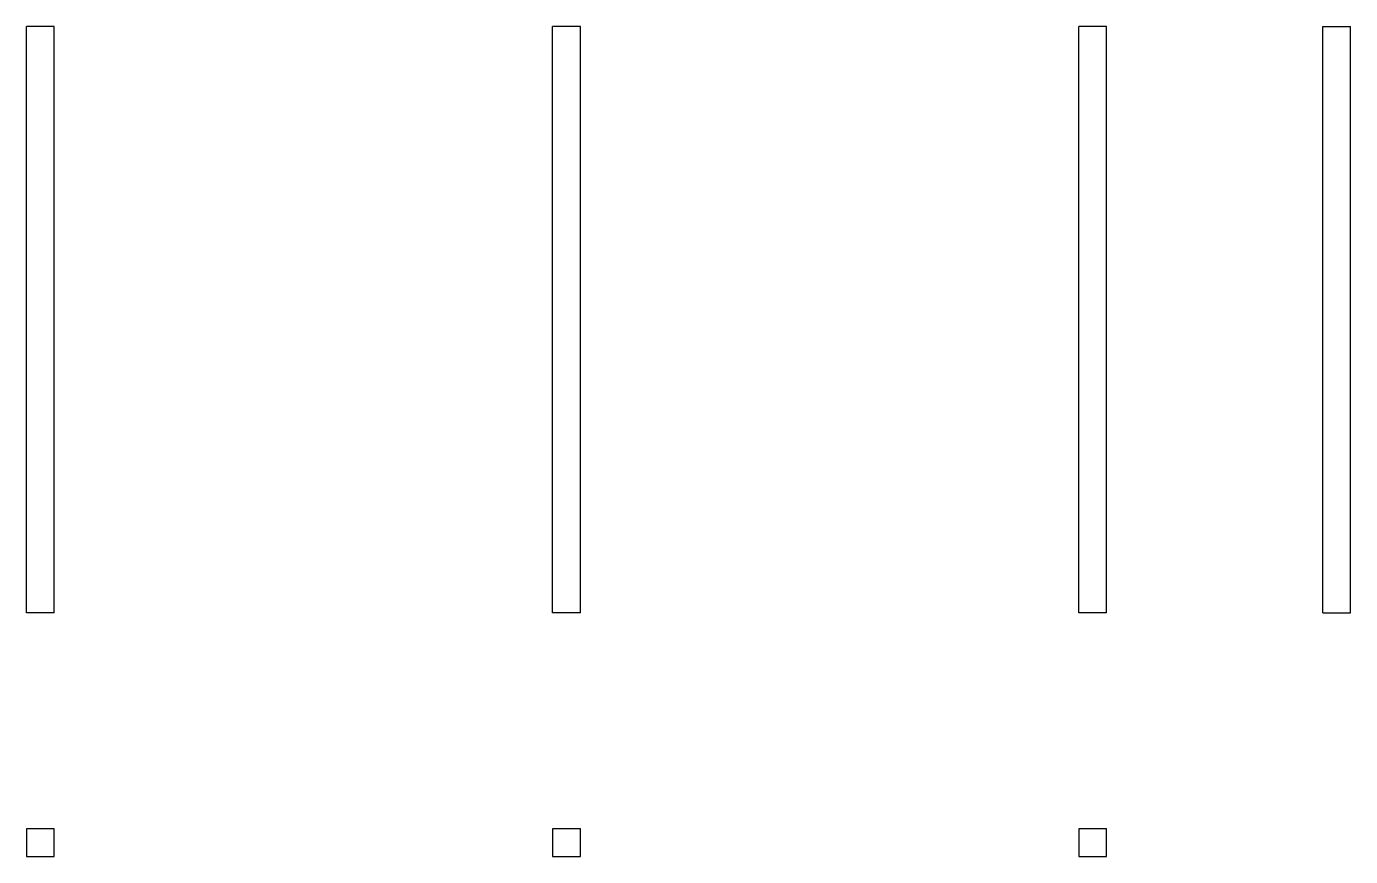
# Model space of a CAD drawing. Extents: x 0 to 1.69, y 0 to 1.06.
import ezdxf

# ---------------------------------------------------------------- set-up
doc = ezdxf.new("R2010")
doc.units = 0
for name, color, linetype in [('FRONT', 7, 'CONTINUOUS'), ('LEFT', 7, 'CONTINUOUS'), ('TOP', 7, 'CONTINUOUS')]:
    doc.layers.add(name, color=color, linetype=linetype)

msp = doc.modelspace()

# ---------------------------------------------------------------- linework, layer by layer
at = {"layer": 'FRONT'}
for p, q in [((0.035625, 1.062), (0, 1.062)), ((0, 0.312), (0, 1.062)), ((0.035625, 0.312), (0.035625, 1.062)), ((0.70875, 1.062), (0.673125, 1.062)), ((0.673125, 0.312), (0.673125, 1.062)), ((0.70875, 0.312), (0.70875, 1.062)), ((1.381875, 1.062), (1.34625, 1.062)), ((1.34625, 0.312), (1.34625, 1.062)), ((1.381875, 0.312), (1.381875, 1.062)), ((0.035625, 0.312), (0, 0.312)), ((0.70875, 0.312), (0.673125, 0.312)), ((1.381875, 0.312), (1.34625, 0.312))]:
    msp.add_line(p, q, dxfattribs=at)
at = {"layer": 'LEFT'}
for p, q in [((1.65825, 0.312), (1.65825, 1.062)), ((1.65825, 1.062), (1.693875, 1.062)), ((1.693875, 0.312), (1.693875, 1.062)), ((1.65825, 0.312), (1.693875, 0.312))]:
    msp.add_line(p, q, dxfattribs=at)
at = {"layer": 'TOP'}
for p, q in [((0.035625, 0.035625), (0, 0.035625)), ((0, 0.035625), (0, 0)), ((0.035625, 0), (0.035625, 0.035625)), ((0.70875, 0.035625), (0.673125, 0.035625)), ((0.673125, 0.035625), (0.673125, 0)), ((0.70875, 0), (0.70875, 0.035625)), ((1.381875, 0.035625), (1.34625, 0.035625)), ((1.34625, 0.035625), (1.34625, 0)), ((1.381875, 0), (1.381875, 0.035625)), ((0, 0), (0.035625, 0)), ((0.673125, 0), (0.70875, 0)), ((1.34625, 0), (1.381875, 0))]:
    msp.add_line(p, q, dxfattribs=at)

doc.saveas('drawing.dxf')
